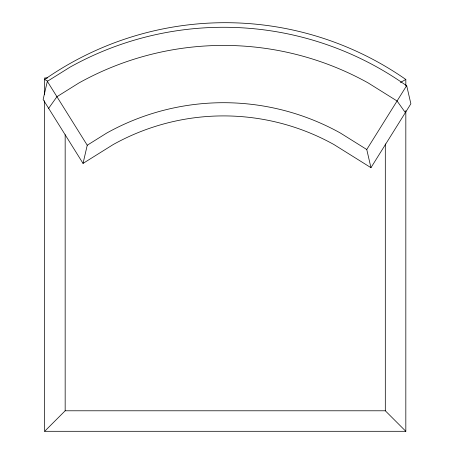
<?xml version="1.0" encoding="UTF-8"?>
<svg xmlns="http://www.w3.org/2000/svg" width="454" height="454" viewBox="0 0 454 454"><rect width="100%" height="100%" fill="white"/><g stroke="black" fill="none" stroke-linecap="round" stroke-linejoin="round"><path stroke-width="0.68" d="M47.324 81.34L43.13 99.505L83.042 163.4L113.245 144.531A226.955 226.955 0 0 1 333.906 144.531L370.958 167.679L410.87 103.79L406.676 85.619L404.162 84.047A315.587 315.587 0 0 0 70.154 67.073L47.324 81.34L87.242 145.229L83.042 163.4M370.958 167.679L366.758 149.508L406.676 85.619M48.64 108.33L56.926 96.713L78.979 82.934A297.438 297.438 0 0 1 368.171 82.934L397.074 100.992L405.36 112.609M44.651 100.754L44.651 431.3L65.166 410.785L385.31 410.785L405.825 431.3L405.825 110.685M87.242 145.229L106.826 132.994A240.155 240.155 0 0 1 340.324 132.994L366.758 149.508M400.394 82.486L405.825 79.473L405.825 85.857M47.46 77.963L44.651 77.963L44.651 94.761M44.651 431.3L405.825 431.3M47.67 81.147L44.651 79.473A315.587 315.587 0 0 1 405.825 79.473M385.31 143.935L385.31 410.785M65.166 134.73L65.166 410.785"/></g></svg>
